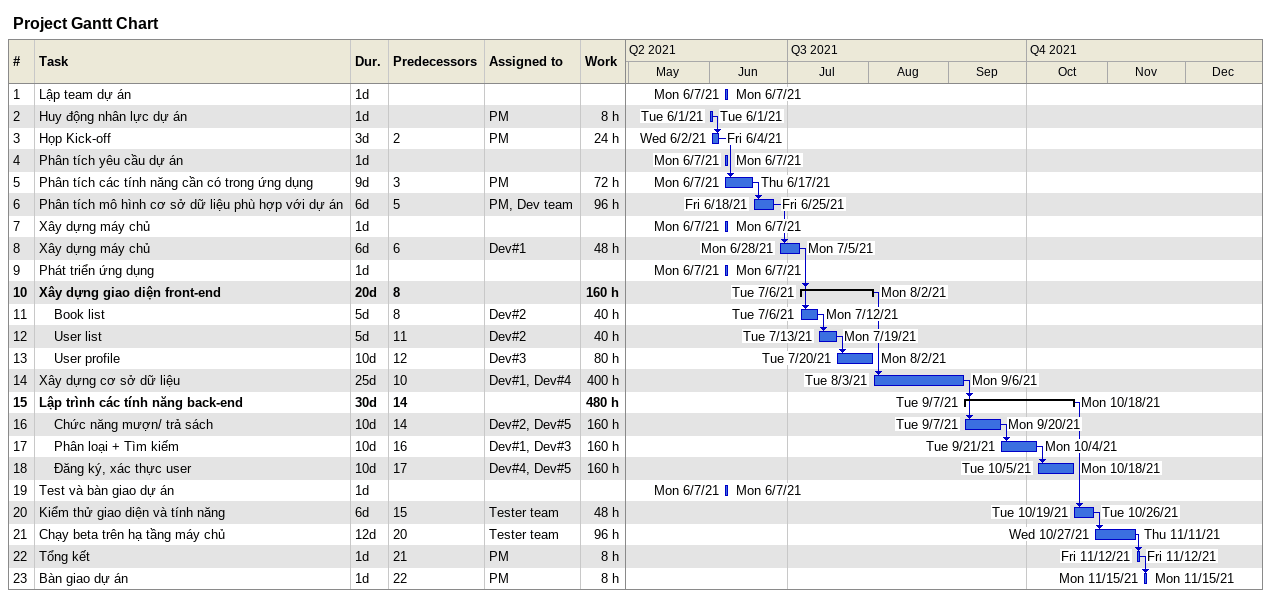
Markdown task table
Project Gantt Chart

| ID | Level | Task | Duration | Start | Finish | Predecessors | Resources | Work (h) |
|---|---|---|---|---|---|---|---|---|
| 1 | 1 | Lập team dự án | 1d | 2021-06-07 | 2021-06-07 |  |  |  |
| 2 | 1 | Huy động nhân lực dự án | 1d | 2021-06-01 | 2021-06-01 |  | PM | 8 |
| 3 | 1 | Họp Kick-off | 3d | 2021-06-02 | 2021-06-04 | 2 | PM | 24 |
| 4 | 1 | Phân tích yêu cầu dự án | 1d | 2021-06-07 | 2021-06-07 |  |  |  |
| 5 | 1 | Phân tích các tính năng cần có trong ứng dụng | 9d | 2021-06-07 | 2021-06-17 | 3 | PM | 72 |
| 6 | 1 | Phân tích mô hình cơ sở dữ liệu phù hợp với dự án | 6d | 2021-06-18 | 2021-06-25 | 5 | PM, Dev team | 96 |
| 7 | 1 | Xây dựng máy chủ | 1d | 2021-06-07 | 2021-06-07 |  |  |  |
| 8 | 1 | Xây dựng máy chủ | 6d | 2021-06-28 | 2021-07-05 | 6 | Dev#1 | 48 |
| 9 | 1 | Phát triển ứng dụng | 1d | 2021-06-07 | 2021-06-07 |  |  |  |
| 10 | 1 | **Xây dựng giao diện front-end** | 20d | 2021-07-06 | 2021-08-02 | 8 |  | 160 |
| 11 | 2 | Book list | 5d | 2021-07-06 | 2021-07-12 | 8 | Dev#2 | 40 |
| 12 | 2 | User list | 5d | 2021-07-13 | 2021-07-19 | 11 | Dev#2 | 40 |
| 13 | 2 | User profile | 10d | 2021-07-20 | 2021-08-02 | 12 | Dev#3 | 80 |
| 14 | 1 | Xây dựng cơ sở dữ liệu | 25d | 2021-08-03 | 2021-09-06 | 10 | Dev#1, Dev#4 | 400 |
| 15 | 1 | **Lập trình các tính năng back-end** | 30d | 2021-09-07 | 2021-10-18 | 14 |  | 480 |
| 16 | 2 | Chức năng mượn/ trả sách | 10d | 2021-09-07 | 2021-09-20 | 14 | Dev#2, Dev#5 | 160 |
| 17 | 2 | Phân loại + Tìm kiếm | 10d | 2021-09-21 | 2021-10-04 | 16 | Dev#1, Dev#3 | 160 |
| 18 | 2 | Đăng ký, xác thực user | 10d | 2021-10-05 | 2021-10-18 | 17 | Dev#4, Dev#5 | 160 |
| 19 | 1 | Test và bàn giao dự án | 1d | 2021-06-07 | 2021-06-07 |  |  |  |
| 20 | 1 | Kiểm thử giao diện và tính năng | 6d | 2021-10-19 | 2021-10-26 | 15 | Tester team | 48 |
| 21 | 1 | Chạy beta trên hạ tầng máy chủ | 12d | 2021-10-27 | 2021-11-11 | 20 | Tester team | 96 |
| 22 | 1 | Tổng kết | 1d | 2021-11-12 | 2021-11-12 | 21 | PM | 8 |
| 23 | 1 | Bàn giao dự án | 1d | 2021-11-15 | 2021-11-15 | 22 | PM | 8 |
